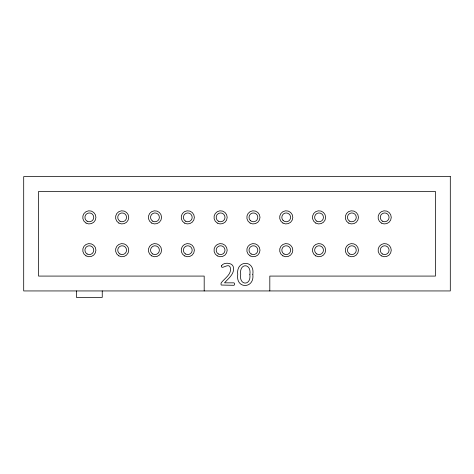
<?xml version="1.0" encoding="UTF-8"?>
<svg xmlns="http://www.w3.org/2000/svg" width="474" height="474" viewBox="0 0 474 474"><rect width="100%" height="100%" fill="white"/><g stroke="black" fill="none" stroke-linecap="round" stroke-linejoin="round"><path stroke-width="0.71" d="M269.813 290.941L269.813 276.081L435.44 276.081L435.44 191.46L38.56 191.46L38.56 276.081L204.187 276.081L204.187 290.941M102.248 290.941L102.248 297.399L76.409 297.399L76.409 290.941M249.857 274.57C251.38 286.213 238.629 285.656 240.721 274.268C239.02 262.934 251.741 262.863 249.857 274.57M221.429 265.855C221.008 270.589 229.078 261.826 230.435 267.964C231.65 274.108 225.037 278.108 221.702 282.208C220.943 282.913 220.795 284.145 221.251 285.046L233.99 285.301L234.589 284.596L234.589 283.523L233.978 282.842L224.504 282.842C228.432 278.422 235.222 273.445 233.249 266.678A4.977 4.977 0 0 0 231.199 264.19C228.302 262.614 223.165 262.815 221.429 265.855M252.814 274.369C254.858 288.909 235.442 289.395 237.758 274.47C235.738 259.924 255.125 259.438 252.814 274.369M450.3 176.601L23.7 176.601L23.7 290.941L450.3 290.941L450.3 176.601M250.112 223.07A6.589 6.589 0 0 0 259.995 217.365A6.589 6.589 0 0 0 250.112 211.659A6.589 6.589 0 0 0 250.112 223.07M86.037 223.07A6.589 6.589 0 0 0 95.92 217.365A6.589 6.589 0 0 0 86.037 211.659A6.589 6.589 0 0 0 86.037 223.07M86.037 255.883A6.589 6.589 0 0 0 95.92 250.177A6.589 6.589 0 0 0 86.037 244.471A6.589 6.589 0 0 0 86.037 255.883M87.121 253.999A4.414 4.414 0 0 0 93.745 250.177A4.414 4.414 0 0 0 87.121 246.356A4.414 4.414 0 0 0 87.121 253.999M87.121 221.186A4.414 4.414 0 0 0 93.745 217.365A4.414 4.414 0 0 0 87.121 213.537A4.414 4.414 0 0 0 87.121 221.186M381.374 223.07A6.589 6.589 0 0 0 391.257 217.365A6.589 6.589 0 0 0 381.374 211.659A6.589 6.589 0 0 0 381.374 223.07M381.374 255.883A6.589 6.589 0 0 0 391.257 250.177A6.589 6.589 0 0 0 381.374 244.471A6.589 6.589 0 0 0 381.374 255.883M382.465 253.999A4.414 4.414 0 0 0 389.083 250.177A4.414 4.414 0 0 0 382.465 246.356A4.414 4.414 0 0 0 382.465 253.999M382.465 221.186A4.414 4.414 0 0 0 389.083 217.365A4.414 4.414 0 0 0 382.465 213.537A4.414 4.414 0 0 0 382.465 221.186M118.85 223.07A6.589 6.589 0 0 0 128.732 217.365A6.589 6.589 0 0 0 118.85 211.659A6.589 6.589 0 0 0 118.85 223.07M118.85 255.883A6.589 6.589 0 0 0 128.732 250.177A6.589 6.589 0 0 0 118.85 244.471A6.589 6.589 0 0 0 118.85 255.883M119.94 253.999A4.414 4.414 0 0 0 126.558 250.177A4.414 4.414 0 0 0 119.94 246.356A4.414 4.414 0 0 0 119.94 253.999M119.94 221.186A4.414 4.414 0 0 0 126.558 217.365A4.414 4.414 0 0 0 119.94 213.537A4.414 4.414 0 0 0 119.94 221.186M151.668 223.07A6.589 6.589 0 0 0 161.551 217.365A6.589 6.589 0 0 0 151.668 211.659A6.589 6.589 0 0 0 151.668 223.07M151.668 255.883A6.589 6.589 0 0 0 161.551 250.177A6.589 6.589 0 0 0 151.668 244.471A6.589 6.589 0 0 0 151.668 255.883M152.752 253.999A4.414 4.414 0 0 0 159.377 250.177A4.414 4.414 0 0 0 152.752 246.356A4.414 4.414 0 0 0 152.752 253.999M152.752 221.186A4.414 4.414 0 0 0 159.377 217.365A4.414 4.414 0 0 0 152.752 213.537A4.414 4.414 0 0 0 152.752 221.186M184.481 223.07A6.589 6.589 0 0 0 194.364 217.365A6.589 6.589 0 0 0 184.481 211.659A6.589 6.589 0 0 0 184.481 223.07M184.481 255.883A6.589 6.589 0 0 0 194.364 250.177A6.589 6.589 0 0 0 184.481 244.471A6.589 6.589 0 0 0 184.481 255.883M185.571 253.999A4.414 4.414 0 0 0 192.189 250.177A4.414 4.414 0 0 0 185.571 246.356A4.414 4.414 0 0 0 185.571 253.999M185.571 221.186A4.414 4.414 0 0 0 192.189 217.365A4.414 4.414 0 0 0 185.571 213.537A4.414 4.414 0 0 0 185.571 221.186M217.299 223.07A6.589 6.589 0 0 0 227.182 217.365A6.589 6.589 0 0 0 217.299 211.659A6.589 6.589 0 0 0 217.299 223.07M217.299 255.883A6.589 6.589 0 0 0 227.182 250.177A6.589 6.589 0 0 0 217.299 244.471A6.589 6.589 0 0 0 217.299 255.883M218.384 253.999A4.414 4.414 0 0 0 225.008 250.177A4.414 4.414 0 0 0 218.384 246.356A4.414 4.414 0 0 0 218.384 253.999M218.384 221.186A4.414 4.414 0 0 0 225.008 217.365A4.414 4.414 0 0 0 218.384 213.537A4.414 4.414 0 0 0 218.384 221.186M348.562 223.07A6.589 6.589 0 0 0 358.445 217.365A6.589 6.589 0 0 0 348.562 211.659A6.589 6.589 0 0 0 348.562 223.07M348.562 255.883A6.589 6.589 0 0 0 358.445 250.177A6.589 6.589 0 0 0 348.562 244.471A6.589 6.589 0 0 0 348.562 255.883M349.646 253.999A4.414 4.414 0 0 0 356.27 250.177A4.414 4.414 0 0 0 349.646 246.356A4.414 4.414 0 0 0 349.646 253.999M349.646 221.186A4.414 4.414 0 0 0 356.27 217.365A4.414 4.414 0 0 0 349.646 213.537A4.414 4.414 0 0 0 349.646 221.186M315.743 223.07A6.589 6.589 0 0 0 325.626 217.365A6.589 6.589 0 0 0 315.743 211.659A6.589 6.589 0 0 0 315.743 223.07M315.743 255.883A6.589 6.589 0 0 0 325.626 250.177A6.589 6.589 0 0 0 315.743 244.471A6.589 6.589 0 0 0 315.743 255.883M316.833 253.999A4.414 4.414 0 0 0 323.452 250.177A4.414 4.414 0 0 0 316.833 246.356A4.414 4.414 0 0 0 316.833 253.999M316.833 221.186A4.414 4.414 0 0 0 323.452 217.365A4.414 4.414 0 0 0 316.833 213.537A4.414 4.414 0 0 0 316.833 221.186M282.931 223.07A6.589 6.589 0 0 0 292.814 217.365A6.589 6.589 0 0 0 282.931 211.659A6.589 6.589 0 0 0 282.931 223.07M282.931 255.883A6.589 6.589 0 0 0 292.814 250.177A6.589 6.589 0 0 0 282.931 244.471A6.589 6.589 0 0 0 282.931 255.883M284.015 253.999A4.414 4.414 0 0 0 290.639 250.177A4.414 4.414 0 0 0 284.015 246.356A4.414 4.414 0 0 0 284.015 253.999M283.102 220.481A4.414 4.414 0 0 0 290.485 218.502A4.414 4.414 0 0 0 285.081 213.099A4.414 4.414 0 0 0 283.102 220.481M250.112 255.883A6.589 6.589 0 0 0 259.995 250.177A6.589 6.589 0 0 0 250.112 244.471A6.589 6.589 0 0 0 250.112 255.883M251.202 253.999A4.414 4.414 0 0 0 257.82 250.177A4.414 4.414 0 0 0 251.202 246.356A4.414 4.414 0 0 0 251.202 253.999M250.284 220.481A4.414 4.414 0 0 0 257.672 218.502A4.414 4.414 0 0 0 252.263 213.099A4.414 4.414 0 0 0 250.284 220.481"/></g></svg>
